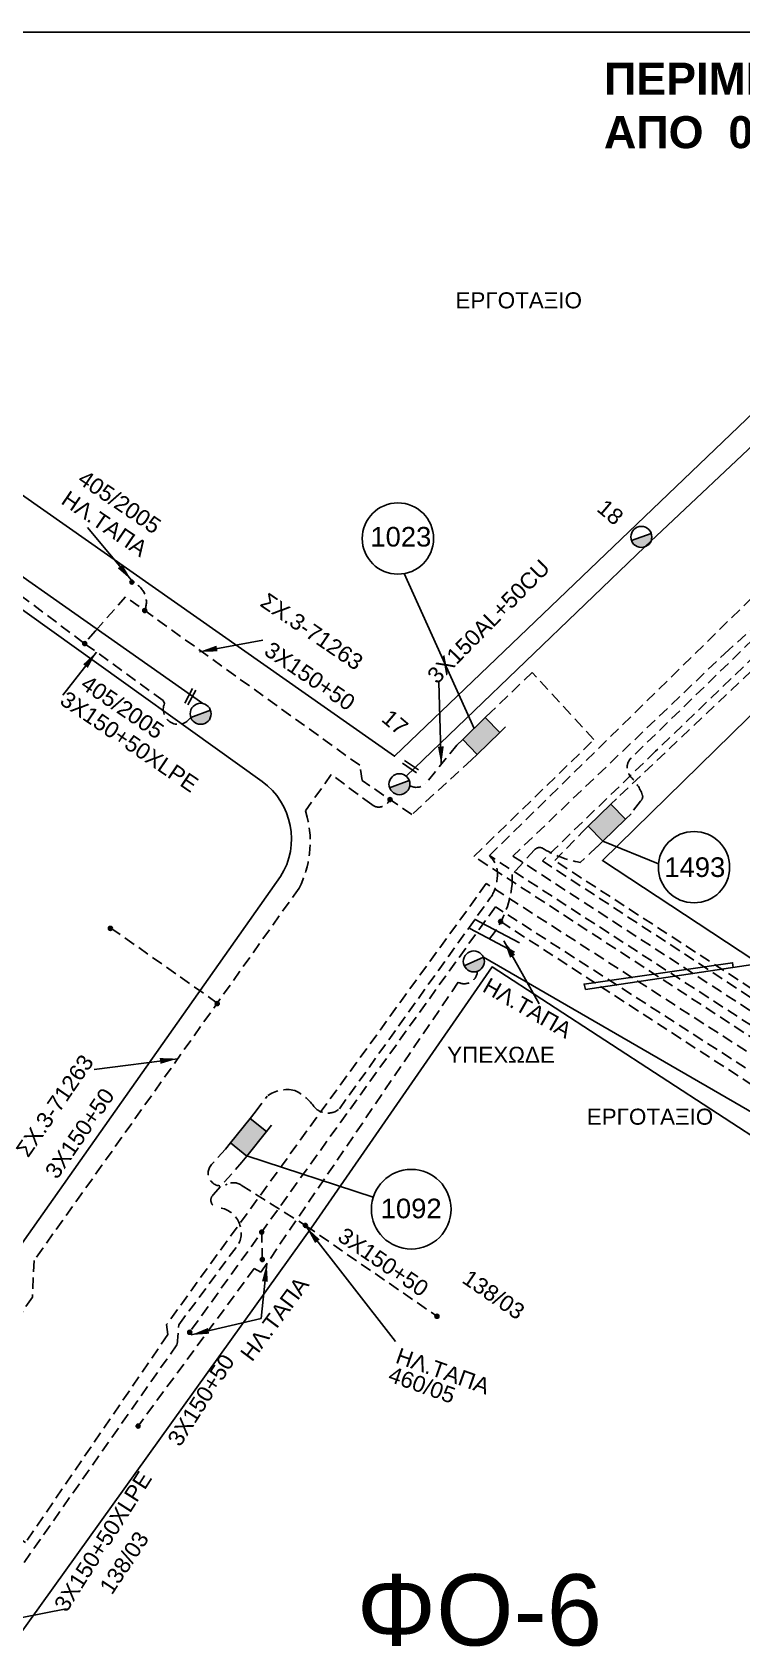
# Model space of a CAD drawing. Header units: millimetres. Extents: x 2999 to 5218, y 1863 to 2903.
# Drawn here: x 4614.6 to 4694.2, y 2710 to 2889.5 of the extents above; entities that cross this region are included whole.
import ezdxf

# ---------------------------------------------------------------- set-up
doc = ezdxf.new("R2010")
doc.units = ezdxf.units.MM
doc.header["$LTSCALE"] = 0.5
doc.linetypes.add('DASHED', pattern=[19.05, 12.7, -6.35])
for name, color, linetype in [('Link Box 4 Διευθύνσεων', 7, 'Continuous'), ('Άγνωστα', 7, 'Continuous'), ('Επιγραφές - Σχήματα', 7, 'Continuous'), ('Καλώδια ΧΤ   3x150+50AL', 7, 'DASHED'), ('Καλώδια ΧΤ   3x150+70AL', 7, 'DASHED'), ('Καλώδια ΧΤ   3x150AL+50CU', 7, 'DASHED'), ('Καλώδια ΧΤ   3x150AL+50XLPE', 7, 'DASHED'), ('Καλώδια ΧΤ   3x48+38+16.5', 7, 'DASHED'), ('Μηχανική τομή', 7, 'Continuous'), ('Στύλος ΦΜ', 7, 'Continuous'), ('Στύλος ΦΜ @ 1', 7, 'Continuous'), ('Συνδέσεις', 7, 'Continuous'), ('Συνεστραμμένα ΧΤ   3x70+54.6+25 AL', 7, 'SYN_LINE'), ('Τομή', 7, 'Continuous'), ('Υπόβαθρο ΔΕΗ', 7, 'Continuous')]:
    doc.layers.add(name, color=color, linetype=linetype)
doc.styles.add('arial', font='ARIAL.TTF')
doc.styles.get("Standard").update_dxf_attribs({"font": 'ARIAL.TTF'})
doc.linetypes.add('SYN_LINE', pattern='A,0.5,-0.0001,["/\\/\\/\\/",Standard,S=0.1,R=0,X=0,Y=-0.05],-0.25', length=0.7501)
doc.dimstyles.new('ISO-25', dxfattribs={"dimtxt": 2.5, "dimasz": 2.5, "dimexe": 1.25, "dimexo": 0.625, "dimtad": 1, "dimtxsty": 'Standard', "dimcen": 2.5, "dimadec": 0, "dimazin": 0, "dimtfac": 1, "dimtmove": 0, "dimatfit": 3, "dimfxl": 1, "dimarcsym": 0})

# ---------------------------------------------------------------- blocks, each defined once
blk = doc.blocks.new('ΥΠΑΡΧΩΝ ΤΣΙΜΕΝΤΕΝΙΟΣ ΣΤΥΛΟΣ')
at = {"layer": 'Στύλος ΦΜ'}
blk.add_hatch(color=7, dxfattribs=at).paths.add_polyline_path([(-1.29, -2.28, 0.574793), (2.62, 0, 0.268822), (1.3, 2.27)])
at = {"layer": 'Στύλος ΦΜ', "color": 7}
blk.add_line((-1.29, -2.28), (1.3, 2.27), dxfattribs=at)
blk.add_circle((0, 0), 2.62, dxfattribs=at)
at = {"layer": 'Στύλος ΦΜ', "flags": 4}
for tag, p in [('ΑΡΙΘΜΟΣ', (-4.68, 8.05)), ('ΤΥΠΟΣ', (-4.91, 3.03))]:
    blk.add_attdef(tag, p, '', height=4, dxfattribs=at)
blk = doc.blocks.new('LINK BOX 4 ΑΝΑΧΩΡΗΣΕΩΝ')
at = {"layer": 'Link Box 4 Διευθύνσεων', "ltscale": 40}
blk.add_hatch(color=256, dxfattribs=at).paths.add_polyline_path([(-3.54, 0), (-3.54, -4.67), (3.54, -4.67), (3.54, 0)])
for p, q in [((-3.54, 0), (-5.33, 0)), ((5.33, 0), (3.54, 0)), ((-3.54, -4.67), (-5.33, -4.67)), ((5.33, -4.67), (3.54, -4.67))]:
    blk.add_line(p, q, dxfattribs=at)
blk.add_lwpolyline([(-3.54, -4.67), (-3.54, 0), (3.54, 0), (3.54, -4.67)], close=True, dxfattribs=at)
blk = doc.blocks.new('ΤΟΜΗ')
at = {"layer": 'Τομή', "ltscale": 40}
for p, q in [((-5.68, 0), (5.68, 0)), ((5.68, -2.33), (-5.68, -2.33))]:
    blk.add_line(p, q, dxfattribs=at)
blk = doc.blocks.new('_ΣΥΝΔΕΣΗ')
at = {"layer": 'Συνδέσεις', "linetype": 'SYN_LINE', "ltscale": 40}
blk.add_hatch(color=256, dxfattribs=at).paths.add_polyline_path([(0.5, -0.01, 1), (-0.5, -0.01, 1)])
at = {"layer": 'Συνδέσεις'}
blk.add_circle((0, -0.01), 0.5, dxfattribs=at)
blk = doc.blocks.new('ΜΗΧΑΝΙΚΗ ΤΟΜΗ')
at = {"layer": 'Μηχανική τομή', "ltscale": 40}
for p, q in [((-1.89, 0.78), (1.89, 0.78)), ((1.89, 0), (-1.89, 0))]:
    blk.add_line(p, q, dxfattribs=at)

msp = doc.modelspace()

# ---------------------------------------------------------------- linework, layer by layer
at = {"layer": 'Άγνωστα', "color": 6, "linetype": 'DASHED', "ltscale": 0.2}
msp.add_lwpolyline([(4663.93, 2807.78), (4657.23, 2801.66), (4651.66, 2805.46), (4651.38, 2807.18), (4625.11, 2826.09), (4621.74, 2822.29), (4620.52, 2820.85)], dxfattribs=at)
at = {"layer": 'Άγνωστα', "color": 133, "linetype": 'DASHED', "ltscale": 0.2}
for points in [[(4671.82, 2797.92, 0.316557), (4671.01, 2797.69), (4668.48, 2794.92), (4668.48, 2793.81, -0.150496), (4665.94, 2787.72)], [(4676.12, 2796.28, -0.093925), (4671.82, 2797.92)]]:
    msp.add_lwpolyline(points, format="xyb", dxfattribs=at)
msp.add_lwpolyline([(4678.01, 2798.04), (4676.12, 2796.28)], dxfattribs=at)
at = {"layer": 'Άγνωστα', "color": 1, "linetype": 'DASHED', "ltscale": 0.2}
msp.add_lwpolyline([(4639.66, 2768.26), (4640.99, 2770.06, -0.22024), (4644.09, 2770.7, -0.122147), (4646.18, 2768.97, 0.436174), (4649.1, 2768.63), (4666.04, 2792.31, 0.137343), (4666.79, 2794.39, 0.254163), (4665.94, 2797.05)], format="xyb", dxfattribs=at)
at = {"layer": 'Άγνωστα', "color": 170, "linetype": 'DASHED', "ltscale": 0.2}
msp.add_lwpolyline([(4596.69, 2694.98, -0.60577), (4603.87, 2703.69), (4630.88, 2742.18), (4631.09, 2744.4), (4637.83, 2753.53, 0.529353), (4635.34, 2757.57, -0.596691), (4634.92, 2758.97), (4638.15, 2762.64)], format="xyb", dxfattribs=at)
at = {"layer": 'Επιγραφές - Σχήματα', "ltscale": 0.2}
for p, q in [((4664.21, 2811.31), (4656.39, 2828.7)), ((4678.65, 2798.66), (4684.91, 2796.13)), ((4638.71, 2763.34), (4652.91, 2758.73))]:
    msp.add_line(p, q, dxfattribs=at)
at = {"layer": 'Επιγραφές - Σχήματα'}
msp.add_lwpolyline([(3017.22, 2889.47), (5045.69, 2889.47), (5045.69, 1887.75), (3017.22, 1887.75)], close=True, dxfattribs=at)
at = {"layer": 'Επιγραφές - Σχήματα', "ltscale": 0.2}
msp.add_lwpolyline([(4698.01, 2785.2), (4676.73, 2782.04), (4676.56, 2782.64), (4693.23, 2785.03), (4693.31, 2784.51)], dxfattribs=at)
at = {"layer": 'Επιγραφές - Σχήματα', "color": 7, "linetype": 'DASHED', "ltscale": 0.2}
msp.add_lwpolyline([(4664.59, 2784.07, -0.545451), (4662.43, 2782.83), (4640.3, 2750.3), (4639.55, 2750.72), (4626.51, 2733.03)], format="xyb", dxfattribs=at)
at = {"layer": 'Επιγραφές - Σχήματα'}
for centre, radius in [((4655.67, 2832.63), 4), ((4688.9, 2795.75), 4), ((4657.17, 2757.36), 4.47)]:
    msp.add_circle(centre, radius, dxfattribs=at)
at = {"layer": 'Επιγραφές - Σχήματα', "color": 7, "linetype": 'DASHED', "ltscale": 0.2}
msp.add_arc((4625.07, 2825.49), 2.37, 336.6571, 71.8318, dxfattribs=at)
at = {"layer": 'Καλώδια ΧΤ   3x150+50AL', "color": 7, "linetype": 'DASHED', "ltscale": 0.2}
msp.add_line((4645.29, 2755.55), (4660.05, 2745.35), dxfattribs=at)
at = {"layer": 'Καλώδια ΧΤ   3x150+50AL', "color": 6, "linetype": 'DASHED', "ltscale": 0.2}
msp.add_lwpolyline([(4654.79, 2803.33), (4654.58, 2803.04, -0.437518), (4652.73, 2802.78), (4648.19, 2806.14), (4645.31, 2802.09), (4645.49, 2801.37, -0.181996), (4644.57, 2793.39), (4614.84, 2751.61), (4614.65, 2747.49), (4608.98, 2739.25), (4606.14, 2740.86)], format="xyb", dxfattribs=at)
at = {"layer": 'Καλώδια ΧΤ   3x150+70AL', "color": 27, "linetype": 'DASHED', "ltscale": 0.2}
msp.add_line((4640.45, 2751.73), (4640.38, 2754.8), dxfattribs=at)
at = {"layer": 'Καλώδια ΧΤ   3x150+70AL', "color": 133, "linetype": 'DASHED', "ltscale": 0.2}
msp.add_lwpolyline([(4738.93, 2805.04), (4748.78, 2817.74), (4736.24, 2827.44), (4736.58, 2827.58, 0.398427), (4738.38, 2831.75), (4720.53, 2844.93), (4696.85, 2822.61), (4681.85, 2808.01, 0.418107), (4681.84, 2805.85, -0.107781), (4683.1, 2803.88, -0.338802), (4682.88, 2803.16), (4681.83, 2801.75)], format="xyb", dxfattribs=at)
at = {"layer": 'Καλώδια ΧΤ   3x150+70AL', "color": 85, "linetype": 'DASHED', "ltscale": 0.2}
msp.add_lwpolyline([(4742.84, 2827.56), (4740.76, 2827.66), (4720.53, 2843.31), (4684.59, 2808.76), (4671.89, 2796.46), (4728.95, 2759.05), (4729.33, 2758.82), (4733.7, 2765.04)], dxfattribs=at)
at = {"layer": 'Καλώδια ΧΤ   3x150+70AL', "color": 2, "linetype": 'DASHED', "ltscale": 0.2}
for points in [[(4729.33, 2813.72), (4739.94, 2826.86), (4720.8, 2841.68), (4720.2, 2841.36), (4680.2, 2803.42)], [(4732.81, 2765.61), (4728.98, 2760.26), (4673.27, 2796.49), (4676.39, 2799.71)]]:
    msp.add_lwpolyline(points, dxfattribs=at)
at = {"layer": 'Καλώδια ΧΤ   3x150+70AL', "color": 6, "linetype": 'DASHED', "ltscale": 0.2}
msp.add_lwpolyline([(4620.7, 2820.71), (4620.39, 2820.94), (4597.83, 2837.93), (4589.54, 2827.53)], dxfattribs=at)
at = {"layer": 'Καλώδια ΧΤ   3x150+70AL', "color": 1, "linetype": 'DASHED', "ltscale": 0.2}
msp.add_lwpolyline([(4736.28, 2763.38), (4730.51, 2755.18), (4665.94, 2797.05), (4706.57, 2836.95)], dxfattribs=at)
at = {"layer": 'Καλώδια ΧΤ   3x150+70AL', "color": 30, "linetype": 'DASHED', "ltscale": 0.2}
msp.add_lwpolyline([(4709.01, 2834.44), (4692.8, 2820.15), (4668.58, 2797), (4729.67, 2757.2), (4734.78, 2764.34)], dxfattribs=at)
at = {"layer": 'Καλώδια ΧΤ   3x150+70AL', "color": 173, "linetype": 'DASHED', "ltscale": 0.2}
msp.add_lwpolyline([(4738.01, 2762.27), (4731.18, 2753.28), (4664.2, 2796.96), (4677.67, 2810.07), (4670.74, 2817.6), (4666.12, 2813.17)], dxfattribs=at)
at = {"layer": 'Καλώδια ΧΤ   3x150+70AL', "color": 151, "linetype": 'DASHED', "ltscale": 0.2}
msp.add_lwpolyline([(4738.77, 2761.78), (4731.63, 2751.36), (4665.59, 2793.91), (4629.7, 2744.42), (4629.83, 2743.29), (4613.88, 2719.95), (4606.25, 2724.83), (4599.59, 2715.95)], dxfattribs=at)
at = {"layer": 'Καλώδια ΧΤ   3x150+70AL', "color": 27, "linetype": 'DASHED', "ltscale": 0.2}
msp.add_lwpolyline([(4739.76, 2761.15), (4731.54, 2749.51), (4666.61, 2791.3), (4632.3, 2743.56)], dxfattribs=at)
at = {"layer": 'Καλώδια ΧΤ   3x150+70AL', "color": 133, "linetype": 'DASHED', "ltscale": 0.2}
msp.add_lwpolyline([(4741.16, 2760.25), (4732.18, 2747.44), (4667.19, 2789.65)], dxfattribs=at)
at = {"layer": 'Καλώδια ΧΤ   3x150+70AL', "color": 151, "linetype": 'DASHED', "ltscale": 0.2}
msp.add_lwpolyline([(4636.33, 2764.1), (4634.75, 2762.37, 0.846484), (4636.49, 2760.16, -0.285161), (4638.08, 2760.07), (4645.29, 2755.55)], format="xyb", dxfattribs=at)
at = {"layer": 'Καλώδια ΧΤ   3x150AL+50CU', "color": 151, "ltscale": 0.2}
msp.add_lwpolyline([(4662.3, 2809.46), (4658.78, 2805.13, -0.317533), (4657, 2804.88)], format="xyb", dxfattribs=at)
at = {"layer": 'Καλώδια ΧΤ   3x150AL+50XLPE', "color": 6, "linetype": 'DASHED', "ltscale": 0.2}
msp.add_lwpolyline([(4632.42, 2812.56, -0.931633), (4629.48, 2814.13), (4629.31, 2814.44), (4620.7, 2820.71)], format="xyb", dxfattribs=at)
msp.add_lwpolyline([(4635.4, 2780.5), (4623.41, 2788.95)], dxfattribs=at)
at = {"layer": 'Καλώδια ΧΤ   3x48+38+16.5', "color": 151, "ltscale": 40}
msp.add_lwpolyline([(4743.13, 2888.03), (4683.39, 2831.7), (4656.6, 2805.96)], dxfattribs=at)
at = {"layer": 'Συνεστραμμένα ΧΤ   3x70+54.6+25 AL', "color": 7, "ltscale": 20}
msp.add_lwpolyline([(4633.76, 2814.12), (4596.8, 2840.09)], dxfattribs=at)
at = {"layer": 'Συνεστραμμένα ΧΤ   3x70+54.6+25 AL', "color": 30, "linetype": 'SYN_LINE', "ltscale": 20}
msp.add_lwpolyline([(4773.94, 2715.69), (4753.83, 2731.08), (4700.39, 2765.33), (4665.26, 2785.66)], dxfattribs=at)
at = {"layer": 'Υπόβαθρο ΔΕΗ'}
msp.add_lwpolyline([(4523.95, 2887.59), (4593.18, 2839.19), (4640.42, 2805.37, -0.397823), (4642.49, 2794.69), (4572.43, 2695.32), (4533.9, 2644.12), (4503.03, 2669.83), (4477.01, 2691.63), (4378.39, 2738.21), (4371.98, 2741.36, -0.376464), (4366.92, 2753.53, -0.019715), (4369.96, 2761.47), (4379.5, 2786.21)], format="xyb", dxfattribs=at)
for points in [[(4541.82, 2887.78), (4655.3, 2808.2), (4711.43, 2861.97), (4738.81, 2887.54)], [(4779.34, 2729.6), (4745.97, 2751.48), (4704.82, 2779.27), (4678.62, 2796.5), (4722.1, 2839.06), (4763.33, 2807.95), (4789.96, 2788.47), (4807.17, 2775.14), (4793.71, 2758.44), (4788.03, 2750.96), (4779.34, 2729.6)], [(4751.47, 2635.42), (4654.79, 2665.2), (4600.99, 2692.65), (4646.19, 2755.63), (4666.24, 2784.55), (4697.87, 2764), (4731.74, 2741.53), (4756.69, 2725.24), (4772.77, 2714.22), (4760.58, 2683.93), (4757.13, 2663.56), (4751.47, 2635.42)]]:
    msp.add_lwpolyline(points, dxfattribs=at)

# ---------------------------------------------------------------- block references
at = {"layer": 'Link Box 4 Διευθύνσεων', "xscale": 0.5, "yscale": 0.5, "zscale": 0.5}
for p, rotation in [((4664.21, 2811.31), 44.20680802820551), ((4678.3, 2801.57), 44.20680802820551), ((4637.99, 2766.18), 51.27846143215231)]:
    msp.add_blockref('LINK BOX 4 ΑΝΑΧΩΡΗΣΕΩΝ', p, dxfattribs=dict(at, rotation=rotation))
at = {"layer": 'Μηχανική τομή'}
for p, xscale, yscale, zscale, rotation in [((4632.19, 2814.97), 0.500000000000279, 0.500000000000279, 0.500000000000279, 241.8876455361126), ((4657.2, 2807.2), 0.5000000000000621, 0.5000000000000621, 0.5000000000000621, 145.3646784711738)]:
    msp.add_blockref('ΜΗΧΑΝΙΚΗ ΤΟΜΗ', p, dxfattribs=dict(at, xscale=xscale, yscale=yscale, zscale=zscale, rotation=rotation))
at = {"layer": 'Στύλος ΦΜ @ 1', "ltscale": 40}
ref = msp.add_blockref('ΥΠΑΡΧΩΝ ΤΣΙΜΕΝΤΕΝΙΟΣ ΣΤΥΛΟΣ', (4682.99, 2832.81), dxfattribs=dict(at, xscale=0.449999999999818, yscale=0.449999999999818, zscale=0.449999999999818, rotation=319.594507367547))
ref.add_attrib('ΤΥΠΟΣ', '18', (4677.87, 2835.81), dxfattribs={"layer": 'Στύλος ΦΜ', "height": 1.8, "rotation": 319.5945, "flags": 4})
at = {"layer": 'Στύλος ΦΜ @ 1', "ltscale": 40, "xscale": 0.449999999999818, "yscale": 0.449999999999818, "zscale": 0.449999999999818}
for p, rotation in [((4633.53, 2812.96), 319.594507367547), ((4664.19, 2785.17), 323.95426947728)]:
    msp.add_blockref('ΥΠΑΡΧΩΝ ΤΣΙΜΕΝΤΕΝΙΟΣ ΣΤΥΛΟΣ', p, dxfattribs=dict(at, rotation=rotation))
at = {"layer": 'Στύλος ΦΜ @ 1', "ltscale": 40}
ref = msp.add_blockref('ΥΠΑΡΧΩΝ ΤΣΙΜΕΝΤΕΝΙΟΣ ΣΤΥΛΟΣ', (4655.84, 2805.06), dxfattribs=dict(at, xscale=0.449999999999818, yscale=0.449999999999818, zscale=0.449999999999818, rotation=319.594507367547))
ref.add_attrib('ΤΥΠΟΣ', '17', (4653.7, 2812.22), dxfattribs={"layer": 'Στύλος ΦΜ', "height": 1.8, "rotation": 319.5945, "flags": 4})
at = {"layer": 'Συνδέσεις', "xscale": 0.4500000000002728, "yscale": 0.4500000000002728, "zscale": 0.4500000000002728}
for p in [(4625.81, 2827.74), (4627.25, 2824.55), (4620.52, 2820.85), (4654.79, 2803.34), (4623.4, 2788.89), (4667.19, 2789.66), (4635.39, 2780.44), (4640.38, 2754.8), (4645.29, 2755.55), (4640.45, 2751.73), (4660.05, 2745.36), (4632.3, 2743.56), (4626.51, 2733.03)]:
    msp.add_blockref('_ΣΥΝΔΕΣΗ', p, dxfattribs=at)
at = {"layer": 'Τομή', "xscale": 0.4999999999999999, "yscale": 0.4999999999999999, "zscale": 0.4999999999999999, "rotation": 152.217925160151}
msp.add_blockref('ΤΟΜΗ', (4666.25, 2787.55), dxfattribs=at)

# ---------------------------------------------------------------- texts
at = {"color": 1, "ltscale": 30, "insert": (4678.79, 2886.03), "char_height": 3.6, "width": 121.2945, "attachment_point": 1}
msp.add_mtext('{\\fArial|b1|i0|c161|p34;ΠΕΡΙΜΕΝΩ ΧΕΙΡΙΣΜΟ\\PΑΠΟ  06.11.15}', dxfattribs=at)
at = {"layer": 'Άγνωστα', "ltscale": 40, "char_height": 1.8, "width": 17.1868, "attachment_point": 1, "style": 'arial'}
for s, insert, rotation in [('3X150+50', (4641.53, 2821.18), 325.7894), ('3X150+50', (4629.7, 2731.58), 57.4624), ('3X150+50XLPE', (4616.97, 2713.01), 57.4624)]:
    msp.add_mtext(s, dxfattribs=dict(at, insert=insert, rotation=rotation))
at = {"layer": 'Επιγραφές - Σχήματα', "color": 1, "ltscale": 0.2, "char_height": 1.8, "attachment_point": 1}
for s, insert, width in [('ΕΡΓΟΤΑΞΙΟ', (4662.13, 2860.26), 18.8547), ('ΥΠΕΧΩΔΕ', (4661.2, 2775.6), 6.8992), ('ΕΡΓΟΤΑΞΙΟ', (4676.86, 2768.65), 6.8992)]:
    msp.add_mtext(s, dxfattribs=dict(at, insert=insert, width=width))
at = {"layer": 'Επιγραφές - Σχήματα', "ltscale": 40, "char_height": 1.8, "width": 17.1868, "attachment_point": 1, "style": 'arial'}
for s, insert, rotation in [('405/2005', (4620.61, 2840.43), 325.7894), ('ΗΛ.ΤΑΠΑ', (4618.75, 2838.11), 325.7894), ('ΣX.3-71263', (4641.08, 2826.64), 325.7894), ('405/2005', (4620.94, 2817.41), 325.7894), ('ΗΛ.ΤΑΠΑ', (4665.93, 2783.44), 330.2), ('ΣX.3-71263', (4612.68, 2764.08), 55.4653), ('ΗΛ.ΤΑΠΑ', (4637.85, 2741.23), 53.3904), ('138/03', (4663.75, 2750.7), 325.6798), ('ΗΛ.ΤΑΠΑ', (4655.88, 2741.87), 340.584), ('460/05', (4655.05, 2739.78), 340.584), ('138/03', (4622.07, 2715), 56.5326)]:
    msp.add_mtext(s, dxfattribs=dict(at, insert=insert, rotation=rotation))
at = {"layer": 'Επιγραφές - Σχήματα', "ltscale": 40, "attachment_point": 1, "style": 'arial'}
for s, insert, char_height, width in [('1023', (4652.58, 2833.93), 2.2, 5.6203), ('1493', (4685.57, 2796.85), 2.2, 5.6203), ('1092', (4653.74, 2758.55), 2.2, 5.6203), ('ΦO-6', (4651.04, 2716.41), 8, 17.8089)]:
    msp.add_mtext(s, dxfattribs=dict(at, insert=insert, char_height=char_height, width=width))
at = {"layer": 'Καλώδια ΧΤ   3x150+50AL', "ltscale": 40, "char_height": 1.8, "width": 17.1868, "attachment_point": 1, "style": 'arial'}
for insert, rotation in [((4615.94, 2761.65), 55.4653), ((4649.78, 2755.44), 325.6798)]:
    msp.add_mtext('3X150+50', dxfattribs=dict(at, insert=insert, rotation=rotation))
at = {"layer": 'Καλώδια ΧΤ   3x150AL+50CU', "ltscale": 0.2, "insert": (4658.79, 2817.47), "char_height": 1.8, "width": 17.1868, "attachment_point": 1, "rotation": 45.3889, "style": 'arial'}
msp.add_mtext('3X150AL+50CU', dxfattribs=at)
at = {"layer": 'Καλώδια ΧΤ   3x150AL+50XLPE', "ltscale": 40, "insert": (4618.61, 2815.63), "char_height": 1.8, "width": 17.1868, "attachment_point": 1, "rotation": 325.7894, "style": 'arial'}
msp.add_mtext('3X150+50XLPE', dxfattribs=at)

# ---------------------------------------------------------------- leaders
at = {"layer": 'Επιγραφές - Σχήματα', "ltscale": 40}
for points in [[(4625.77, 2827.96), (4620.83, 2833.87)], [(4633.4, 2819.92), (4640.5, 2821.24)], [(4621.84, 2819.89), (4618.07, 2815.05)], [(4660.54, 2807.29), (4660.28, 2816.53)], [(4667.56, 2787.5), (4671.51, 2780.41)], [(4630.96, 2774.26), (4621.59, 2773.06)], [(4645.4, 2755.35), (4655.41, 2742.51)], [(4640.95, 2751.25), (4640.32, 2745.1)], [(4632.47, 2743.26), (4640.32, 2745.1)], [(4608.67, 2710.58), (4618.42, 2712.52)]]:
    msp.add_leader(points, dimstyle='ISO-25', override={"dimasz": 2, "dimtad": 0}, dxfattribs=at)

doc.saveas('drawing.dxf')
